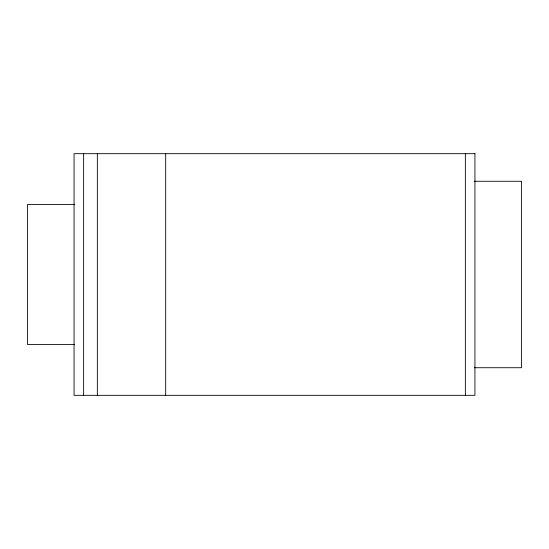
<?xml version="1.0" encoding="UTF-8"?>
<svg xmlns="http://www.w3.org/2000/svg" width="549" height="549" viewBox="0 0 549 549"><rect width="100%" height="100%" fill="white"/><g stroke="black" fill="none" stroke-linecap="round" stroke-linejoin="round"><path stroke-width="0.82" d="M474.357 181.273L521.55 181.273L521.55 367.727L474.357 367.727M74.643 204.578L27.45 204.578L27.45 344.422L74.643 344.422M465.36 153.679L465.36 395.321M165.681 153.679L165.681 395.321M97.345 153.679L97.345 395.321M83.64 153.679L83.64 395.321M474.94 153.679L74.06 153.679L74.06 395.321L474.94 395.321L474.94 153.679"/></g></svg>
